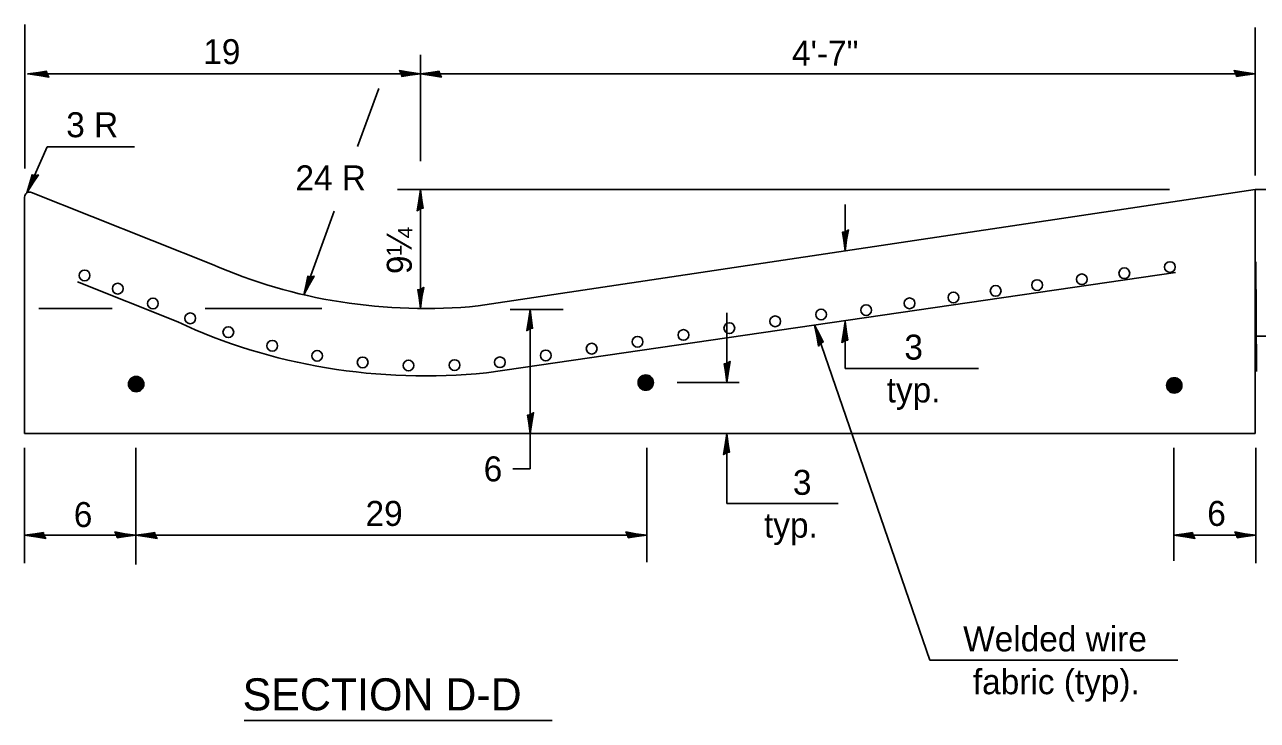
# Model space of a CAD drawing. Extents: x 0 to 2.83, y 0 to 1.83.
# Drawn here: x 1.122 to 1.698, y 0.799 to 1.124 of the extents above; entities that cross this region are included whole.
import ezdxf

# ---------------------------------------------------------------- set-up
doc = ezdxf.new("R2010")
doc.units = 0
for name, color, linetype in [('RD_Pr_Roadway_Dimensions', 7, 'Continuous'), ('RD_Pr_Roadway_Notes', 7, 'Continuous'), ('SH_General_Details', 7, 'Continuous')]:
    doc.layers.add(name, color=color, linetype=linetype)

msp = doc.modelspace()

# ---------------------------------------------------------------- linework, layer by layer
at = {"layer": 'RD_Pr_Roadway_Dimensions'}
for p, q in [((1.12183, 1.124), (1.12183, 1.05681)), ((1.69679, 1.05353), (1.69679, 1.12273)), ((1.30671, 1.06026), (1.30671, 1.10993)), ((1.12324, 1.10102), (1.30671, 1.10102)), ((1.30671, 1.10102), (1.69679, 1.10102)), ((1.28727, 1.09423), (1.27737, 1.06703)), ((1.13234, 1.06696), (1.12281, 1.04539)), ((1.13234, 1.06696), (1.17312, 1.06696)), ((1.29602, 1.04693), (1.65679, 1.04693)), ((1.30671, 0.99142), (1.30671, 1.04693)), ((1.50514, 1.04), (1.50514, 1.01825)), ((1.26638, 1.03683), (1.25218, 0.99781)), ((1.1626, 0.99141), (1.12843, 0.99141)), ((1.26065, 0.99141), (1.20617, 0.99141)), ((1.34872, 0.99093), (1.37341, 0.99093)), ((1.35793, 0.99093), (1.35793, 0.91645)), ((1.44991, 0.98943), (1.44991, 0.95685)), ((1.50514, 0.98536), (1.50514, 0.9634)), ((1.35793, 0.96458), (1.35793, 0.92169)), ((1.50514, 0.9634), (1.56746, 0.9634)), ((1.42669, 0.95685), (1.45563, 0.95685)), ((1.44991, 0.93299), (1.44991, 0.90036)), ((1.12176, 0.92632), (1.12176, 0.87235)), ((1.17378, 0.92632), (1.17378, 0.87175)), ((1.41258, 0.92632), (1.41258, 0.87295)), ((1.65875, 0.92632), (1.65875, 0.87354)), ((1.69717, 0.92632), (1.69717, 0.87235)), ((1.34985, 0.91645), (1.35793, 0.91645)), ((1.44991, 0.90036), (1.50186, 0.90036)), ((1.12176, 0.88546), (1.17378, 0.88546)), ((1.17378, 0.88546), (1.41258, 0.88546)), ((1.65875, 0.88546), (1.69717, 0.88546))]:
    msp.add_line(p, q, dxfattribs=at)
for points in [[(1.13228, 1.10089), (1.13198, 1.10224), (1.12816, 1.10166), (1.12324, 1.10102), (1.12849, 1.1003), (1.13309, 1.0995), (1.13228, 1.10089), (1.13188, 1.10178), (1.12655, 1.10101), (1.13237, 1.09999), (1.13151, 1.10114), (1.12906, 1.10098), (1.13142, 1.10063)], [(1.29767, 1.10115), (1.29797, 1.09981), (1.30179, 1.10039), (1.30671, 1.10102), (1.30146, 1.10174), (1.29686, 1.10255), (1.29767, 1.10115), (1.29807, 1.10026), (1.30341, 1.10103), (1.29758, 1.10205), (1.29844, 1.10091), (1.30089, 1.10106), (1.29853, 1.10142)], [(1.31574, 1.10089), (1.31544, 1.10224), (1.31162, 1.10166), (1.30671, 1.10102), (1.31195, 1.1003), (1.31655, 1.0995), (1.31574, 1.10089), (1.31534, 1.10178), (1.31001, 1.10101), (1.31584, 1.09999), (1.31498, 1.10114), (1.31253, 1.10098), (1.31488, 1.10063)], [(1.68776, 1.10115), (1.68806, 1.09981), (1.69188, 1.10039), (1.69679, 1.10102), (1.69155, 1.10174), (1.68695, 1.10255), (1.68776, 1.10115), (1.68816, 1.10026), (1.69349, 1.10103), (1.68766, 1.10205), (1.68852, 1.10091), (1.69097, 1.10106), (1.68862, 1.10142)], [(1.12658, 1.0536), (1.12522, 1.05387), (1.12421, 1.05014), (1.12281, 1.04539), (1.12559, 1.0499), (1.12818, 1.05378), (1.12658, 1.0536), (1.1256, 1.0536), (1.12415, 1.04841), (1.12744, 1.05333), (1.12604, 1.053), (1.1252, 1.0507), (1.12647, 1.05271)], [(1.30658, 1.03789), (1.30792, 1.03819), (1.30734, 1.04201), (1.30671, 1.04693), (1.30599, 1.04168), (1.30518, 1.03708), (1.30658, 1.03789), (1.30747, 1.03829), (1.3067, 1.04363), (1.30568, 1.0378), (1.30682, 1.03866), (1.30667, 1.04111), (1.30631, 1.03875)], [(1.50527, 1.02728), (1.50393, 1.02698), (1.50451, 1.02316), (1.50514, 1.01825), (1.50586, 1.02349), (1.50667, 1.02809), (1.50527, 1.02728), (1.50438, 1.02688), (1.50515, 1.02155), (1.50617, 1.02738), (1.50503, 1.02652), (1.50518, 1.02407), (1.50554, 1.02642)], [(1.2554, 1.00626), (1.25403, 1.00643), (1.25327, 1.00264), (1.25218, 0.99781), (1.25465, 1.00249), (1.25698, 1.00654), (1.2554, 1.00626), (1.25442, 1.00618), (1.25332, 1.00091), (1.25627, 1.00604), (1.2549, 1.00562), (1.25421, 1.00327), (1.25535, 1.00536)], [(1.30684, 1.00046), (1.30549, 1.00016), (1.30607, 0.99633), (1.30671, 0.99142), (1.30743, 0.99667), (1.30823, 1.00126), (1.30684, 1.00046), (1.30595, 1.00005), (1.30672, 0.99472), (1.30774, 1.00055), (1.30659, 0.99969), (1.30675, 0.99724), (1.3071, 0.9996)], [(1.35779, 0.98189), (1.35914, 0.98219), (1.35856, 0.98601), (1.35793, 0.99093), (1.35721, 0.98568), (1.3564, 0.98108), (1.35779, 0.98189), (1.35869, 0.98229), (1.35792, 0.98763), (1.3569, 0.9818), (1.35804, 0.98266), (1.35789, 0.98511), (1.35753, 0.98275)], [(1.50501, 0.97632), (1.50636, 0.97662), (1.50578, 0.98044), (1.50514, 0.98536), (1.50442, 0.98011), (1.50362, 0.97551), (1.50501, 0.97632), (1.5059, 0.97672), (1.50513, 0.98205), (1.50411, 0.97623), (1.50526, 0.97709), (1.5051, 0.97954), (1.50475, 0.97718)], [(1.45004, 0.96589), (1.4487, 0.96559), (1.44928, 0.96176), (1.44991, 0.95685), (1.45063, 0.9621), (1.45144, 0.96669), (1.45004, 0.96589), (1.44915, 0.96548), (1.44992, 0.96015), (1.45094, 0.96598), (1.4498, 0.96512), (1.44995, 0.96267), (1.45031, 0.96503)], [(1.35816, 0.94189), (1.35681, 0.94159), (1.35739, 0.93777), (1.35802, 0.93285), (1.35874, 0.9381), (1.35955, 0.94269), (1.35816, 0.94189), (1.35726, 0.94149), (1.35803, 0.93615), (1.35905, 0.94198), (1.35791, 0.94112), (1.35806, 0.93867), (1.35842, 0.94103)], [(1.44978, 0.92395), (1.45113, 0.92425), (1.45055, 0.92807), (1.44991, 0.93299), (1.44919, 0.92774), (1.44839, 0.92314), (1.44978, 0.92395), (1.45067, 0.92435), (1.4499, 0.92969), (1.44888, 0.92386), (1.45003, 0.92472), (1.44987, 0.92717), (1.44952, 0.92481)], [(1.1308, 0.88533), (1.1305, 0.88668), (1.12668, 0.8861), (1.12176, 0.88546), (1.12701, 0.88474), (1.13161, 0.88394), (1.1308, 0.88533), (1.1304, 0.88622), (1.12507, 0.88545), (1.13089, 0.88443), (1.13003, 0.88558), (1.12758, 0.88542), (1.12994, 0.88507)], [(1.16475, 0.88559), (1.16505, 0.88425), (1.16887, 0.88483), (1.17378, 0.88546), (1.16854, 0.88618), (1.16394, 0.88699), (1.16475, 0.88559), (1.16515, 0.8847), (1.17048, 0.88547), (1.16465, 0.88649), (1.16551, 0.88535), (1.16796, 0.8855), (1.16561, 0.88586)], [(1.18282, 0.88533), (1.18252, 0.88668), (1.1787, 0.8861), (1.17378, 0.88546), (1.17903, 0.88474), (1.18362, 0.88394), (1.18282, 0.88533), (1.18242, 0.88622), (1.17708, 0.88545), (1.18291, 0.88443), (1.18205, 0.88558), (1.1796, 0.88542), (1.18196, 0.88507)], [(1.40354, 0.88559), (1.40384, 0.88425), (1.40766, 0.88483), (1.41258, 0.88546), (1.40733, 0.88618), (1.40273, 0.88699), (1.40354, 0.88559), (1.40394, 0.8847), (1.40928, 0.88547), (1.40345, 0.88649), (1.40431, 0.88535), (1.40676, 0.8855), (1.4044, 0.88586)], [(1.66779, 0.88533), (1.66748, 0.88668), (1.66366, 0.8861), (1.65875, 0.88546), (1.664, 0.88474), (1.66859, 0.88394), (1.66779, 0.88533), (1.66738, 0.88622), (1.66205, 0.88545), (1.66788, 0.88443), (1.66702, 0.88558), (1.66457, 0.88542), (1.66693, 0.88507)], [(1.68813, 0.88559), (1.68844, 0.88425), (1.69226, 0.88483), (1.69717, 0.88546), (1.69192, 0.88618), (1.68733, 0.88699), (1.68813, 0.88559), (1.68854, 0.8847), (1.69387, 0.88547), (1.68804, 0.88649), (1.6889, 0.88535), (1.69135, 0.8855), (1.68899, 0.88586)]]:
    msp.add_lwpolyline(points, dxfattribs=at)
at = {"layer": 'RD_Pr_Roadway_Notes'}
for p, q in [((1.54481, 0.82705), (1.49093, 0.98367)), ((1.66066, 0.82705), (1.54481, 0.82705)), ((1.22427, 0.79898), (1.3682, 0.79898))]:
    msp.add_line(p, q, dxfattribs=at)
msp.add_lwpolyline([(1.49374, 0.97508), (1.49492, 0.97581), (1.49313, 0.97923), (1.49093, 0.98367), (1.49195, 0.97848), (1.49268, 0.97387), (1.49374, 0.97508), (1.49445, 0.97576), (1.49199, 0.98055), (1.49292, 0.9747), (1.49373, 0.97589), (1.49278, 0.97816), (1.49321, 0.97581)], dxfattribs=at)
at = {"layer": 'SH_General_Details'}
for p, q in [((1.12176, 0.93299), (1.12176, 1.04343)), ((1.12502, 1.04563), (1.2096, 1.01199)), ((1.33362, 0.99258), (1.69679, 1.04693)), ((1.69679, 0.93299), (1.69679, 1.04693)), ((1.69679, 1.04693), (1.97861, 1.04693)), ((1.33753, 0.96131), (1.65948, 1.00825)), ((1.69702, 1.01315), (1.69736, 0.9619)), ((1.14639, 1.00379), (1.19328, 0.98513)), ((1.97861, 0.97847), (1.69679, 0.97847)), ((1.12176, 0.93299), (1.69679, 0.93299))]:
    msp.add_line(p, q, dxfattribs=at)
for centre, radius in [((1.14978, 1.00683), 0.00251), ((1.63566, 1.00785), 0.00251), ((1.65695, 1.01076), 0.00251), ((1.16526, 1.00067), 0.00251), ((1.59489, 1.00233), 0.00251), ((1.61579, 1.00504), 0.00251), ((1.55579, 0.99653), 0.00251), ((1.57553, 0.99962), 0.00251), ((1.18171, 0.99372), 0.00251), ((1.49394, 0.9886), 0.00251), ((1.51499, 0.99063), 0.00251), ((1.53528, 0.99382), 0.00251), ((1.19915, 0.98681), 0.00251), ((1.4725, 0.98541), 0.00251), ((1.21696, 0.98035), 0.00251), ((1.42961, 0.97903), 0.00251), ((1.45105, 0.98222), 0.00251), ((1.23748, 0.97398), 0.00251), ((1.38673, 0.97264), 0.00251), ((1.40817, 0.97584), 0.00251), ((1.25844, 0.96927), 0.00251), ((1.27971, 0.9662), 0.00251), ((1.34384, 0.96626), 0.00251), ((1.36529, 0.96945), 0.00251), ((1.30115, 0.96476), 0.00251), ((1.32265, 0.96495), 0.00251), ((1.17386, 0.95607), 0.0036), ((1.17386, 0.95607), 0.00343), ((1.17386, 0.95607), 0.00327), ((1.17386, 0.95606), 0.00311), ((1.17386, 0.95606), 0.00296), ((1.17385, 0.95606), 0.00282), ((1.17385, 0.95605), 0.00269), ((1.17385, 0.95605), 0.00256), ((1.17385, 0.95605), 0.00244), ((1.17385, 0.95604), 0.00232), ((1.17385, 0.95604), 0.00221), ((1.17384, 0.95604), 0.00211), ((1.17384, 0.95604), 0.00201), ((1.17384, 0.95604), 0.00191), ((1.17384, 0.95603), 0.00182), ((1.17384, 0.95603), 0.00173), ((1.17384, 0.95603), 0.00165), ((1.17384, 0.95603), 0.00157), ((1.17384, 0.95603), 0.0015), ((1.17384, 0.95603), 0.00143), ((1.17384, 0.95603), 0.00136), ((1.17384, 0.95603), 0.00129), ((1.17384, 0.95603), 0.00123), ((1.17384, 0.95602), 0.00117), ((1.17384, 0.95602), 0.00112), ((1.17384, 0.95602), 0.00106), ((1.17384, 0.95602), 0.00101), ((1.17384, 0.95602), 0.000964), ((1.17384, 0.95602), 0.000919), ((1.17384, 0.95602), 0.000875), ((1.17384, 0.95602), 0.000833), ((1.17384, 0.95602), 0.000793), ((1.17384, 0.95602), 0.000756), ((1.17384, 0.95602), 0.00072), ((1.17384, 0.95602), 0.000685), ((1.17384, 0.95602), 0.000653), ((1.17384, 0.95602), 0.000622), ((1.17384, 0.95601), 0.000592), ((1.17384, 0.95602), 0.000591), ((1.17384, 0.95601), 0.000564), ((1.17384, 0.95602), 0.000561), ((1.17384, 0.95602), 0.000533), ((1.17385, 0.95602), 0.000506), ((1.17385, 0.95602), 0.000481), ((1.17385, 0.95602), 0.000457), ((1.17385, 0.95602), 0.000434), ((1.17385, 0.95602), 0.000412), ((1.17385, 0.95602), 0.000392), ((1.17385, 0.95602), 0.000372), ((1.17385, 0.95602), 0.000354), ((1.17385, 0.95602), 0.000336), ((1.17385, 0.95601), 0.000319), ((1.17385, 0.95601), 0.000303), ((1.17385, 0.95601), 0.000288), ((1.17385, 0.95601), 0.000274), ((1.17385, 0.95601), 0.00026), ((1.17385, 0.95601), 0.000247), ((1.17385, 0.95601), 0.000235), ((1.17385, 0.95601), 0.000223), ((1.17385, 0.95601), 0.000212), ((1.41199, 0.95677), 0.0036), ((1.41199, 0.95676), 0.00343), ((1.41199, 0.95676), 0.00327), ((1.41199, 0.95676), 0.00311), ((1.41198, 0.95675), 0.00296), ((1.41198, 0.95675), 0.00282), ((1.41198, 0.95675), 0.00269), ((1.41198, 0.95674), 0.00256), ((1.41198, 0.95674), 0.00244), ((1.41198, 0.95674), 0.00232), ((1.41197, 0.95674), 0.00221), ((1.41197, 0.95673), 0.00211), ((1.41197, 0.95673), 0.00201), ((1.41197, 0.95673), 0.00191), ((1.41197, 0.95673), 0.00182), ((1.41197, 0.95673), 0.00173), ((1.41197, 0.95673), 0.00165), ((1.41197, 0.95673), 0.00157), ((1.41197, 0.95672), 0.0015), ((1.41197, 0.95672), 0.00143), ((1.41197, 0.95672), 0.00136), ((1.41197, 0.95672), 0.00129), ((1.41197, 0.95672), 0.00123), ((1.41197, 0.95672), 0.00117), ((1.41197, 0.95672), 0.00112), ((1.41197, 0.95672), 0.00106), ((1.41197, 0.95672), 0.00101), ((1.41197, 0.95672), 0.000964), ((1.41197, 0.95672), 0.000919), ((1.41197, 0.95671), 0.000875), ((1.41197, 0.95671), 0.000833), ((1.41197, 0.95671), 0.000793), ((1.41197, 0.95671), 0.000756), ((1.41197, 0.95671), 0.00072), ((1.41197, 0.95671), 0.000685), ((1.41197, 0.95671), 0.000653), ((1.41197, 0.95671), 0.000622), ((1.41197, 0.95671), 0.000592), ((1.41197, 0.95671), 0.000591), ((1.41197, 0.95671), 0.000564), ((1.41197, 0.95671), 0.000561), ((1.41197, 0.95671), 0.000533), ((1.41197, 0.95671), 0.000506), ((1.41197, 0.95671), 0.000481), ((1.41197, 0.95671), 0.000457), ((1.41197, 0.95671), 0.000434), ((1.41197, 0.95671), 0.000412), ((1.41198, 0.95671), 0.000392), ((1.41198, 0.95671), 0.000372), ((1.41198, 0.95671), 0.000354), ((1.41198, 0.95671), 0.000336), ((1.41198, 0.95671), 0.000319), ((1.41198, 0.95671), 0.000303), ((1.41198, 0.95671), 0.000288), ((1.41198, 0.95671), 0.000274), ((1.41198, 0.95671), 0.00026), ((1.41198, 0.95671), 0.000247), ((1.41198, 0.95671), 0.000235), ((1.41198, 0.95671), 0.000223), ((1.41198, 0.95671), 0.000212), ((1.41198, 0.95671), 0.000201), ((1.41198, 0.95671), 0.000191), ((1.41198, 0.95671), 0.000182), ((1.41198, 0.95671), 0.000172), ((1.41198, 0.95671), 0.000164), ((1.41198, 0.95671), 0.000156), ((1.41198, 0.95671), 0.000148), ((1.41198, 0.95671), 0.00014), ((1.41198, 0.95671), 0.000133), ((1.41198, 0.95671), 0.000127), ((1.41198, 0.95671), 0.00012), ((1.41198, 0.95671), 0.000114), ((1.41198, 0.95671), 0.000109), ((1.41198, 0.95671), 0.000103), ((1.41198, 0.95671), 0.0000981), ((1.41198, 0.95671), 0.0000932), ((1.41198, 0.95671), 0.0000885), ((1.41198, 0.95671), 0.0000841), ((1.41198, 0.95671), 0.0000799), ((1.41198, 0.95671), 0.0000759), ((1.41198, 0.95671), 0.0000721), ((1.41198, 0.95671), 0.0000685), ((1.41198, 0.95671), 0.0000651), ((1.41198, 0.95671), 0.0000618), ((1.41198, 0.95671), 0.0000587), ((1.41198, 0.95671), 0.0000558), ((1.41198, 0.95671), 0.000053), ((1.41198, 0.95671), 0.0000504), ((1.41198, 0.95671), 0.0000478), ((1.41198, 0.95671), 0.0000454), ((1.41198, 0.95671), 0.0000432), ((1.41198, 0.95671), 0.000041), ((1.41198, 0.95671), 0.000039), ((1.41198, 0.95671), 0.000037), ((1.41198, 0.95671), 0.0000352), ((1.41198, 0.95671), 0.0000334), ((1.41198, 0.95671), 0.0000317), ((1.41198, 0.95671), 0.0000302), ((1.41198, 0.95671), 0.0000286), ((1.41198, 0.95671), 0.0000272), ((1.41198, 0.95671), 0.0000259), ((1.41198, 0.95671), 0.0000246), ((1.41198, 0.95671), 0.0000233), ((1.41198, 0.95671), 0.0000222), ((1.41198, 0.95671), 0.0000211), ((1.41198, 0.95671), 0.00002), ((1.41198, 0.95671), 0.000019), ((1.41199, 0.95671), 0.0000181), ((1.41199, 0.95671), 0.0000171), ((1.41199, 0.95671), 0.0000163), ((1.41199, 0.95671), 0.0000155), ((1.41199, 0.95671), 0.0000147), ((1.41199, 0.95671), 0.000014), ((1.41199, 0.95671), 0.0000133), ((1.41199, 0.95671), 0.0000126), ((1.41199, 0.95671), 0.000012), ((1.41199, 0.95671), 0.0000114), ((1.41199, 0.95672), 0.0000108), ((1.41199, 0.95672), 0.0000103), ((1.41199, 0.95672), 0.00000975), ((1.65897, 0.95545), 0.0036), ((1.65897, 0.95545), 0.00343), ((1.65896, 0.95544), 0.00327), ((1.65896, 0.95544), 0.00311), ((1.65896, 0.95544), 0.00296), ((1.65896, 0.95543), 0.00282), ((1.65896, 0.95543), 0.00269), ((1.65895, 0.95543), 0.00256), ((1.65895, 0.95543), 0.00244), ((1.65895, 0.95542), 0.00232), ((1.65895, 0.95542), 0.00221), ((1.65895, 0.95542), 0.00211), ((1.65895, 0.95542), 0.00201), ((1.65895, 0.95541), 0.00191), ((1.65895, 0.95541), 0.00182), ((1.65895, 0.95541), 0.00173), ((1.65895, 0.95541), 0.00165), ((1.65895, 0.95541), 0.00157), ((1.65895, 0.95541), 0.0015), ((1.65895, 0.95541), 0.00143), ((1.65895, 0.95541), 0.00136), ((1.65895, 0.9554), 0.00129), ((1.65895, 0.9554), 0.00123), ((1.65895, 0.9554), 0.00117), ((1.65895, 0.9554), 0.00112), ((1.65895, 0.9554), 0.00106), ((1.65895, 0.9554), 0.00101), ((1.65895, 0.9554), 0.000964), ((1.65895, 0.9554), 0.000919), ((1.65895, 0.9554), 0.000875), ((1.65895, 0.9554), 0.000833), ((1.17385, 0.95601), 0.000201), ((1.17385, 0.95601), 0.000191), ((1.17385, 0.95601), 0.000182), ((1.17385, 0.95601), 0.000172), ((1.17385, 0.95601), 0.000164), ((1.17385, 0.95601), 0.000156), ((1.17385, 0.95601), 0.000148), ((1.17385, 0.95601), 0.00014), ((1.17385, 0.95601), 0.000133), ((1.17385, 0.95601), 0.000127), ((1.17385, 0.95601), 0.00012), ((1.17385, 0.95601), 0.000114), ((1.17385, 0.95601), 0.000109), ((1.17385, 0.95601), 0.000103), ((1.17385, 0.95601), 0.0000981), ((1.17385, 0.95601), 0.0000932), ((1.17385, 0.95601), 0.0000885), ((1.17385, 0.95601), 0.0000841), ((1.17385, 0.95601), 0.0000799), ((1.17385, 0.95601), 0.0000759), ((1.17385, 0.95601), 0.0000721), ((1.17385, 0.95601), 0.0000685), ((1.17385, 0.95601), 0.0000651), ((1.17385, 0.95601), 0.0000618), ((1.17385, 0.95601), 0.0000587), ((1.17385, 0.95601), 0.0000558), ((1.17385, 0.95601), 0.000053), ((1.17385, 0.95601), 0.0000504), ((1.17385, 0.95601), 0.0000478), ((1.17385, 0.95601), 0.0000454), ((1.17385, 0.95601), 0.0000432), ((1.17385, 0.95601), 0.000041), ((1.17385, 0.95601), 0.000039), ((1.17385, 0.95601), 0.000037), ((1.17385, 0.95601), 0.0000352), ((1.17385, 0.95601), 0.0000334), ((1.17385, 0.95601), 0.0000317), ((1.17385, 0.95601), 0.0000302), ((1.17385, 0.95601), 0.0000286), ((1.17385, 0.95601), 0.0000272), ((1.17385, 0.95601), 0.0000259), ((1.17385, 0.95602), 0.0000246), ((1.17385, 0.95602), 0.0000233), ((1.17385, 0.95602), 0.0000222), ((1.17386, 0.95602), 0.0000211), ((1.17386, 0.95602), 0.00002), ((1.17386, 0.95602), 0.000019), ((1.17386, 0.95602), 0.0000181), ((1.17386, 0.95602), 0.0000171), ((1.17386, 0.95602), 0.0000163), ((1.17386, 0.95602), 0.0000155), ((1.17386, 0.95602), 0.0000147), ((1.17386, 0.95602), 0.000014), ((1.17386, 0.95602), 0.0000133), ((1.17386, 0.95602), 0.0000126), ((1.17386, 0.95602), 0.000012), ((1.17386, 0.95602), 0.0000114), ((1.17386, 0.95602), 0.0000108), ((1.17386, 0.95602), 0.0000103), ((1.17386, 0.95602), 0.00000975), ((1.65895, 0.9554), 0.000793), ((1.65895, 0.9554), 0.000756), ((1.65895, 0.9554), 0.00072), ((1.65895, 0.95539), 0.000685), ((1.65895, 0.95539), 0.000653), ((1.65895, 0.95539), 0.000622), ((1.65895, 0.95539), 0.000592), ((1.65895, 0.95539), 0.000591), ((1.65895, 0.95539), 0.000564), ((1.65895, 0.95539), 0.000561), ((1.65895, 0.95539), 0.000533), ((1.65895, 0.95539), 0.000506), ((1.65895, 0.95539), 0.000481), ((1.65895, 0.95539), 0.000457), ((1.65895, 0.95539), 0.000434), ((1.65895, 0.95539), 0.000412), ((1.65895, 0.95539), 0.000392), ((1.65895, 0.95539), 0.000372), ((1.65895, 0.95539), 0.000354), ((1.65895, 0.95539), 0.000336), ((1.65895, 0.95539), 0.000319), ((1.65895, 0.95539), 0.000303), ((1.65895, 0.95539), 0.000288), ((1.65895, 0.95539), 0.000274), ((1.65895, 0.95539), 0.00026), ((1.65895, 0.95539), 0.000247), ((1.65895, 0.95539), 0.000235), ((1.65895, 0.95539), 0.000223), ((1.65895, 0.95539), 0.000212), ((1.65895, 0.95539), 0.000201), ((1.65895, 0.95539), 0.000191), ((1.65895, 0.95539), 0.000182), ((1.65896, 0.95539), 0.000172), ((1.65896, 0.95539), 0.000164), ((1.65896, 0.95539), 0.000156), ((1.65896, 0.95539), 0.000148), ((1.65896, 0.95539), 0.00014), ((1.65896, 0.95539), 0.000133), ((1.65896, 0.95539), 0.000127), ((1.65896, 0.95539), 0.00012), ((1.65896, 0.95539), 0.000114), ((1.65896, 0.95539), 0.000109), ((1.65896, 0.95539), 0.000103), ((1.65896, 0.95539), 0.0000981), ((1.65896, 0.95539), 0.0000932), ((1.65896, 0.95539), 0.0000885), ((1.65896, 0.95539), 0.0000841), ((1.65896, 0.95539), 0.0000799), ((1.65896, 0.95539), 0.0000759), ((1.65896, 0.95539), 0.0000721), ((1.65896, 0.95539), 0.0000685), ((1.65896, 0.95539), 0.0000651), ((1.65896, 0.95539), 0.0000618), ((1.65896, 0.95539), 0.0000587), ((1.65896, 0.95539), 0.0000558), ((1.65896, 0.95539), 0.000053), ((1.65896, 0.95539), 0.0000504), ((1.65896, 0.95539), 0.0000478), ((1.65896, 0.95539), 0.0000454), ((1.65896, 0.95539), 0.0000432), ((1.65896, 0.95539), 0.000041), ((1.65896, 0.95539), 0.000039), ((1.65896, 0.95539), 0.000037), ((1.65896, 0.95539), 0.0000352), ((1.65896, 0.95539), 0.0000334), ((1.65896, 0.95539), 0.0000317), ((1.65896, 0.95539), 0.0000302), ((1.65896, 0.95539), 0.0000286), ((1.65896, 0.95539), 0.0000272), ((1.65896, 0.95539), 0.0000259), ((1.65896, 0.95539), 0.0000246), ((1.65896, 0.95539), 0.0000233), ((1.65896, 0.95539), 0.0000222), ((1.65896, 0.9554), 0.0000211), ((1.65896, 0.9554), 0.00002), ((1.65896, 0.9554), 0.000019), ((1.65896, 0.9554), 0.0000181), ((1.65896, 0.9554), 0.0000171), ((1.65896, 0.9554), 0.0000163), ((1.65896, 0.9554), 0.0000155), ((1.65896, 0.9554), 0.0000147), ((1.65896, 0.9554), 0.000014), ((1.65896, 0.9554), 0.0000133), ((1.65896, 0.9554), 0.0000126), ((1.65897, 0.9554), 0.000012), ((1.65897, 0.9554), 0.0000114), ((1.65897, 0.9554), 0.0000108), ((1.65897, 0.9554), 0.0000103), ((1.65897, 0.9554), 0.00000975)]:
    msp.add_circle(centre, radius, dxfattribs=at)
msp.add_arc((1.12414, 1.04343), 0.00238, 68.3089, 180, dxfattribs=at)
for major_axis, ratio, start_param in [((0.19429, 0), 0.751315, 4.174908), ((0.22527, 0), 0.787906, 4.172519)]:
    msp.add_ellipse((1.30907, 1.13738), major_axis=major_axis, ratio=ratio, start_param=start_param, end_param=4.839067, dxfattribs=at)

# ---------------------------------------------------------------- texts
at = {"layer": 'RD_Pr_Roadway_Dimensions'}
for s, height, p in [('19', 0.011667, (1.20524, 1.10555)), ('4\'-7"', 0.011667, (1.48034, 1.10489)), ('3 R', 0.011667, (1.14119, 1.07141)), ('24 R', 0.011667, (1.24831, 1.04658)), ('3', 0.01167, (1.53285, 0.9675)), ('typ.', 0.011667, (1.52459, 0.9475)), ('6', 0.01167, (1.33627, 0.91062)), ('3 ', 0.011667, (1.48077, 0.90434)), ('6', 0.01167, (1.14472, 0.88929)), ('29', 0.011667, (1.28107, 0.88982)), ('6', 0.01167, (1.6744, 0.88982)), ('typ.', 0.011667, (1.46727, 0.88434))]:
    msp.add_text(s, height=height, dxfattribs=at).set_placement(p)
msp.add_text('9¼', height=0.011667, rotation=90, dxfattribs=at).set_placement((1.30266, 1.00747))
at = {"layer": 'RD_Pr_Roadway_Notes'}
for s, height, p in [('Welded wire', 0.0116667, (1.56034, 0.83119)), ('SECTION D-D', 0.015, (1.22363, 0.80362)), ('fabric (typ).', 0.0116667, (1.56487, 0.81119))]:
    msp.add_text(s, height=height, dxfattribs=at).set_placement(p)

doc.saveas('drawing.dxf')
